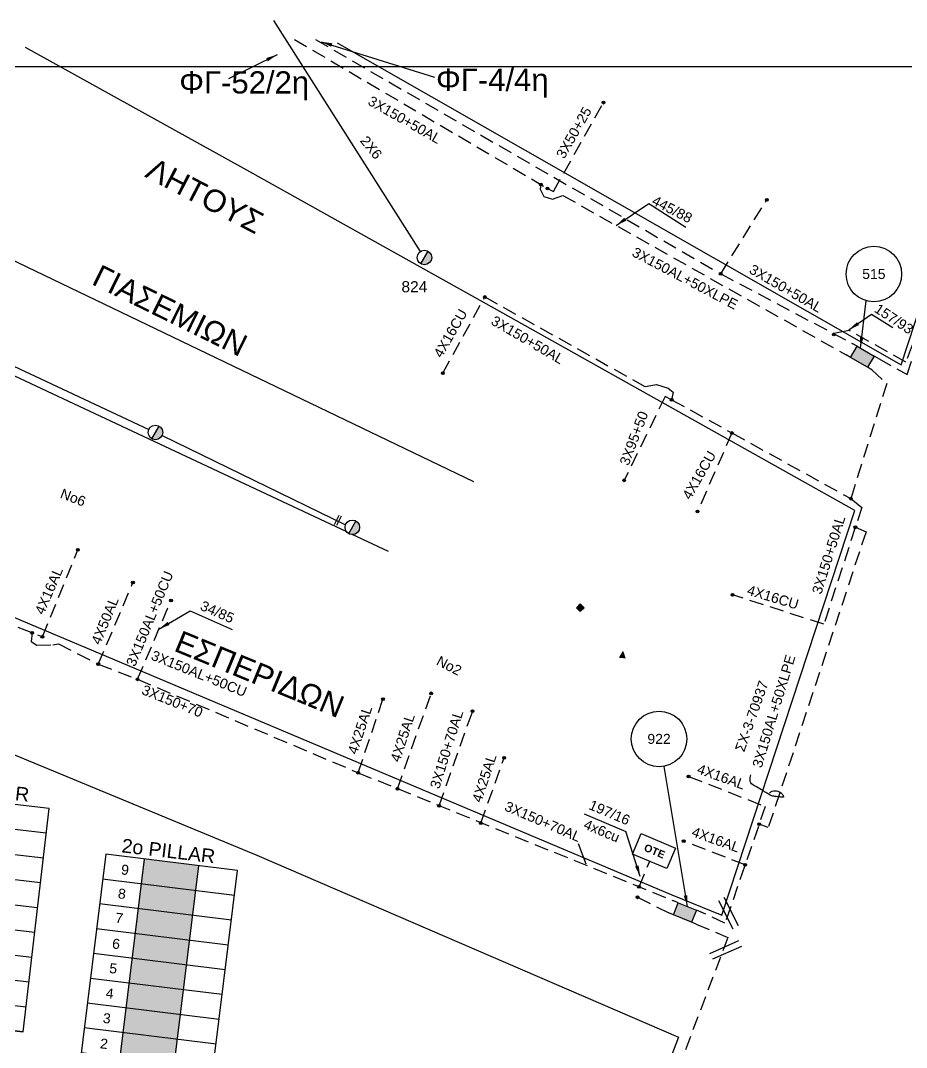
# Model space of a CAD drawing. Header units: millimetres. Extents: x 751 to 1825, y 358 to 872.
# Drawn here: x 1511.7 to 1591.4, y 768.2 to 860.6 of the extents above; entities that cross this region are included whole.
import ezdxf
from ezdxf.enums import TextEntityAlignment as Align

# ---------------------------------------------------------------- set-up
doc = ezdxf.new("R2010")
doc.units = ezdxf.units.MM
doc.linetypes.add('DASHED', pattern=[19.05, 12.7, -6.35])
for name, color, linetype in [('Link Box 4 Διευθύνσεων', 7, 'Continuous'), ('Pillar OTE', 7, 'Continuous'), ('Άγνωστα', 7, 'Continuous'), ('Ασφαλειοκιβώτια Χ.Τ 9 αναχωρήσεων', 7, 'Continuous'), ('Επιγραφές - Σχήματα', 7, 'Continuous'), ('Καλώδια ΧΤ   2x6AL', 7, 'DASHED'), ('Καλώδια ΧΤ   3x150+50AL', 7, 'DASHED'), ('Καλώδια ΧΤ   3x150+50AL XLPE', 7, 'DASHED'), ('Καλώδια ΧΤ   3x150+70AL', 7, 'DASHED'), ('Καλώδια ΧΤ   3x150AL+50CU', 7, 'DASHED'), ('Καλώδια ΧΤ   3x150AL+50XLPE', 7, 'DASHED'), ('Καλώδια ΧΤ   3x95+50CU', 7, 'DASHED'), ('Μηχανική τομή', 7, 'Continuous'), ('Στύλος ΦΜ', 7, 'Continuous'), ('Στύλος ΦΜ @ 1', 7, 'Continuous'), ('Συνδέσεις', 7, 'Continuous'), ('Συνεστραμμένα ΧΤ   3x70+54.6+25 AL', 7, 'SYN_LINE'), ('Τομή', 7, 'Continuous'), ('Υπόβαθρο ΔΕΗ', 7, 'Continuous'), ('Υπόγεια καλώδια Παροχών ΧΤ   4x16AL', 7, 'DASHED'), ('Υπόγεια καλώδια Παροχών ΧΤ   4x16CU', 7, 'DASHED'), ('Υπόγεια καλώδια Παροχών ΧΤ   4x25', 7, 'DASHED'), ('Υπόγεια καλώδια Παροχών ΧΤ   4x50AL', 7, 'DASHED'), ('Υπόγεια καλώδια Παροχών ΧΤ   4x6', 7, 'DASHED')]:
    doc.layers.add(name, color=color, linetype=linetype)
doc.styles.get("Standard").update_dxf_attribs({"font": 'arial.ttf'})
doc.linetypes.add('SYN_LINE', pattern='A,0.5,-0.0001,["/\\/\\/\\/",Standard,S=0.1,R=0,X=0,Y=-0.05],-0.25', length=0.7501)
doc.dimstyles.new('ISO-25', dxfattribs={"dimtxt": 2.5, "dimasz": 2.5, "dimexe": 1.25, "dimexo": 0.625, "dimtad": 1, "dimtxsty": 'Standard', "dimcen": 2.5, "dimadec": 0, "dimazin": 0, "dimtfac": 1, "dimtmove": 0, "dimatfit": 3, "dimfxl": 1, "dimarcsym": 0})

# ---------------------------------------------------------------- blocks, each defined once
blk = doc.blocks.new('ΥΠΑΡΧΩΝ ΤΣΙΜΕΝΤΕΝΙΟΣ ΣΤΥΛΟΣ')
at = {"layer": 'Στύλος ΦΜ'}
blk.add_hatch(color=256, dxfattribs=at).paths.add_polyline_path([(-1.29, -2.28, 0.574793), (2.62, 0, 0.268822), (1.3, 2.27)])
blk.add_line((-1.29, -2.28), (1.3, 2.27), dxfattribs=at)
blk.add_circle((0, 0), 2.62, dxfattribs=at)
at = {"layer": 'Στύλος ΦΜ', "flags": 4}
for tag, p in [('ΑΡΙΘΜΟΣ', (-4.68, 8.05)), ('ΤΥΠΟΣ', (-4.91, 3.03))]:
    blk.add_attdef(tag, p, '', height=4, dxfattribs=at)
blk = doc.blocks.new('_ΣΥΝΔΕΣΗ')
at = {"layer": 'Συνδέσεις', "linetype": 'SYN_LINE', "ltscale": 40}
blk.add_hatch(color=256, dxfattribs=at).paths.add_polyline_path([(0.5, -0.01, 1), (-0.5, -0.01, 1)])
at = {"layer": 'Συνδέσεις'}
blk.add_circle((0, -0.01), 0.5, dxfattribs=at)
blk = doc.blocks.new('ΤΟΜΗ')
at = {"layer": 'Τομή', "ltscale": 40}
for p, q in [((-5.68, 0), (5.68, 0)), ((5.68, -2.33), (-5.68, -2.33))]:
    blk.add_line(p, q, dxfattribs=at)
blk = doc.blocks.new('LINK BOX 4 ΑΝΑΧΩΡΗΣΕΩΝ')
at = {"layer": 'Link Box 4 Διευθύνσεων', "ltscale": 40}
blk.add_hatch(color=256, dxfattribs=at).paths.add_polyline_path([(-3.54, 0), (-3.54, -4.67), (3.54, -4.67), (3.54, 0)])
for p, q in [((-3.54, 0), (-5.33, 0)), ((5.33, 0), (3.54, 0)), ((-3.54, -4.67), (-5.33, -4.67)), ((5.33, -4.67), (3.54, -4.67))]:
    blk.add_line(p, q, dxfattribs=at)
blk.add_lwpolyline([(-3.54, -4.67), (-3.54, 0), (3.54, 0), (3.54, -4.67)], close=True, dxfattribs=at)
blk = doc.blocks.new('ΜΗΧΑΝΙΚΗ ΤΟΜΗ')
at = {"layer": 'Μηχανική τομή', "ltscale": 40}
for p, q in [((-1.89, 0.78), (1.89, 0.78)), ((1.89, 0), (-1.89, 0))]:
    blk.add_line(p, q, dxfattribs=at)
blk = doc.blocks.new('ΑΣΦΑΛΕΙΟΚΙΒΩΤΙΟ ΥΣ 9 ΑΝΑΧΩΡΗΣΕΩΝ')
at = {"layer": 'Ασφαλειοκιβώτια Χ.Τ 9 αναχωρήσεων', "ltscale": 40}
for p, q in [((-9.32, -13.118), (-5.788, 6.822)), ((-4.481, -13.975), (-0.949, 5.965)), ((2.125, 3.135), (-9.647, 5.221)), ((1.732, 0.92), (-10.039, 3.005)), ((1.34, -1.296), (-10.432, 0.789)), ((0.948, -3.511), (-10.824, -1.426)), ((0.555, -5.727), (-11.217, -3.642)), ((0.163, -7.942), (-11.609, -5.857)), ((-0.23, -10.158), (-12.001, -8.073)), ((-0.622, -12.373), (-12.394, -10.288)), ((-1.015, -14.589), (-12.786, -12.504))]:
    blk.add_line(p, q, dxfattribs=at)
at = {"layer": 'Ασφαλειοκιβώτια Χ.Τ 9 αναχωρήσεων'}
blk.add_lwpolyline([(2.517, 5.351), (-9.254, 7.436), (-12.786, -12.504), (-1.015, -14.589)], close=True, dxfattribs=at)
for s, p in [('9', (-8.006, 5.563)), ('8', (-8.397, 3.429)), ('7', (-8.747, 1.253)), ('6', (-9.156, -1.049)), ('5', (-9.529, -3.246)), ('4', (-9.964, -5.474)), ('3', (-10.341, -7.698)), ('2', (-10.716, -9.967)), ('1', (-11.112, -12.075))]:
    blk.add_text(s, height=0.9, rotation=350.6937, dxfattribs=at).set_placement(p)
at = {"layer": 'Ασφαλειοκιβώτια Χ.Τ 9 αναχωρήσεων', "ltscale": 40}
for tag, height, rotation, p in [('ΟΝΟΜΑ', 1.25, 350.23829, (-3.595, 7.446)), ('ΚΕΙΜΕΝΟ 9', 0.5, 350.6937, (0.748, 4.591)), ('ΚΕΙΜΕΝΟ 8', 0.5, 350.6937, (0.375, 2.565)), ('ΚΕΙΜΕΝΟ 7', 0.5, 350.6937, (-0.014, 0.153)), ('ΚΕΙΜΕΝΟ 6', 0.5, 350.6937, (-0.39, -1.944)), ('ΚΕΙΜΕΝΟ 5', 0.5, 350.6937, (-0.771, -4.194)), ('ΚΕΙΜΕΝΟ 4', 0.5, 350.6937, (-1.213, -6.463)), ('ΚΕΙΜΕΝΟ 3', 0.5, 350.6937, (-1.592, -8.699)), ('ΚΕΙΜΕΝΟ 2', 0.5, 350.6937, (-1.962, -10.938)), ('ΚΕΙΜΕΝΟ 1', 0.5, 350.6937, (-2.352, -13.013)), ('ΣΧ', 0.5, 350.23829, (-7.268, -13.98))]:
    blk.add_attdef(tag, text='', height=height, rotation=rotation, dxfattribs=at).set_placement(p, align=Align.MIDDLE_CENTER)
blk = doc.blocks.new('PILLAR ΟΤΕ')
at = {"layer": 'Pillar OTE', "ltscale": 40}
blk.add_lwpolyline([(-3.31, 2.02), (3.39, 2.02), (3.39, -1.99), (-3.31, -1.99)], close=True, dxfattribs=at)
at = {"layer": 'Pillar OTE', "insert": (-1.81, 0.71), "char_height": 1.3575, "width": 109.961, "attachment_point": 1}
blk.add_mtext('{\\fArial|b1|i0|c161|p34;OTE}', dxfattribs=at)
blk = doc.blocks.new('TSONTA XT1')
at = {"ltscale": 40}
h = blk.add_hatch(color=256, dxfattribs=at)
h.dxf.hatch_style = 1
h.paths.add_polyline_path([(595.96, 2487.66), (597.07, 2488.77), (595.96, 2489.87), (594.85, 2488.77)])
blk.add_lwpolyline([(594.85, 2488.77), (595.96, 2489.87), (597.07, 2488.77), (595.96, 2487.66)], close=True, dxfattribs=at)

msp = doc.modelspace()

# ---------------------------------------------------------------- hatches: boundary and pattern name
at = {"layer": 'Pillar OTE', "ltscale": 40}
h = msp.add_hatch(color=256, dxfattribs=at)
h.dxf.hatch_style = 1
h.paths.add_polyline_path([(1566.13, 803.2), (1565.887, 803.898), (1565.502, 803.257)])
at = {"layer": 'Καλώδια ΧΤ   3x150+50AL XLPE', "linetype": 'DASHED', "ltscale": 0.1}
h = msp.add_hatch(color=133, dxfattribs=at)
h.dxf.hatch_style = 1
h.paths.add_polyline_path([(1527.69, 784.532), (1522.814, 785.135), (1522.538, 782.902), (1527.414, 782.299)])
h = msp.add_hatch(color=2, dxfattribs=at)
h.dxf.hatch_style = 1
h.paths.add_polyline_path([(1527.414, 782.299), (1522.538, 782.902), (1522.262, 780.669), (1527.138, 780.066)])
h = msp.add_hatch(color=5, dxfattribs=at)
h.dxf.hatch_style = 1
h.paths.add_polyline_path([(1527.138, 780.066), (1522.262, 780.669), (1521.986, 778.436), (1526.862, 777.833)])
h = msp.add_hatch(color=6, dxfattribs=at)
h.dxf.hatch_style = 1
h.paths.add_polyline_path([(1526.862, 777.833), (1521.986, 778.436), (1521.71, 776.203), (1526.586, 775.6)])
h = msp.add_hatch(color=1, dxfattribs=at)
h.dxf.hatch_style = 1
h.paths.add_polyline_path([(1526.586, 775.6), (1521.71, 776.203), (1521.434, 773.97), (1526.31, 773.367)])
h = msp.add_hatch(color=151, dxfattribs=at)
h.dxf.hatch_style = 1
h.paths.add_polyline_path([(1526.31, 773.367), (1521.434, 773.97), (1521.158, 771.737), (1526.034, 771.134)])
h = msp.add_hatch(color=85, dxfattribs=at)
h.dxf.hatch_style = 1
h.paths.add_polyline_path([(1526.034, 771.134), (1521.158, 771.737), (1520.882, 769.504), (1525.758, 768.901)])
h = msp.add_hatch(color=30, dxfattribs=at)
h.dxf.hatch_style = 1
h.paths.add_polyline_path([(1525.758, 768.901), (1520.882, 769.504), (1520.606, 767.271), (1525.483, 766.668)])

# ---------------------------------------------------------------- linework, layer by layer
at = {"layer": 'Άγνωστα', "color": 30, "linetype": 'DASHED', "ltscale": 0.1}
msp.add_lwpolyline([(1559.084, 845.508), (1559.614, 845.227), (1564.124, 853.228)], dxfattribs=at)
at = {"layer": 'Επιγραφές - Σχήματα', "ltscale": 0.1}
msp.add_lwpolyline([(1719.999, 856.451), (751.914, 856.451), (751.914, 369.88), (1719.999, 369.88)], close=True, dxfattribs=at)
msp.add_lwpolyline([(1579.06, 791.079), (1579.184, 791.179), (1579.314, 791.243), (1579.446, 791.276), (1579.577, 791.282), (1579.704, 791.268), (1579.823, 791.236), (1579.932, 791.194), (1580.026, 791.145), (1580.103, 791.093), (1580.165, 791.042), (1580.213, 790.99), (1580.25, 790.941), (1580.276, 790.894), (1580.295, 790.851), (1580.308, 790.813), (1580.317, 790.781), (1580.324, 790.755), (1580.327, 790.737), (1580.323, 790.723), (1580.313, 790.715), (1580.292, 790.711), (1580.261, 790.71), (1580.216, 790.712), (1580.155, 790.716), (1580.079, 790.721), (1579.989, 790.727), (1579.888, 790.735), (1579.781, 790.745), (1579.671, 790.758), (1579.561, 790.773), (1579.455, 790.791), (1579.357, 790.813), (1579.268, 790.838), (1579.187, 790.867), (1579.112, 790.901), (1579.04, 790.939), (1578.967, 790.981), (1578.892, 791.029), (1578.811, 791.081), (1578.722, 791.139), (1578.624, 791.202), (1578.516, 791.27), (1578.401, 791.341), (1578.28, 791.414), (1578.156, 791.487), (1578.031, 791.56), (1577.905, 791.632), (1577.781, 791.7), (1577.662, 791.765), (1577.552, 791.834), (1577.457, 791.913), (1577.382, 792.009), (1577.333, 792.13), (1577.315, 792.284), (1577.333, 792.477), (1577.394, 792.716)], dxfattribs=at)
for centre in [(1588.461, 837.797), (1569.124, 795.949)]:
    msp.add_circle(centre, 2.5, dxfattribs=at)
at = {"layer": 'Καλώδια ΧΤ   2x6AL', "color": 133, "linetype": 'SYN_LINE', "ltscale": 10}
msp.add_lwpolyline([(1547.654, 839.838), (1534.45, 860.615)], dxfattribs=at)
at = {"layer": 'Καλώδια ΧΤ   3x150+50AL', "color": 30, "linetype": 'DASHED', "ltscale": 0.1}
for points in [[(1536.3, 858.92), (1559.084, 845.508)], [(1553.441, 835.731), (1567.888, 827.661), (1568.91, 827.862), (1569.949, 827.516), (1570.405, 827.17), (1570.259, 826.477)], [(1570.259, 826.477), (1575.69, 823.492), (1586.382, 817.58), (1587.376, 816.792), (1583.953, 806.281)]]:
    msp.add_lwpolyline(points, dxfattribs=at)
at = {"layer": 'Καλώδια ΧΤ   3x150+50AL', "color": 151, "linetype": 'DASHED', "ltscale": 0.1}
for points in [[(1538.216, 858.9), (1574.671, 837.817), (1586.563, 831.522)], [(1588.87, 830.189), (1591.445, 828.755), (1601.747, 859.638)], [(1574.671, 837.817), (1578.832, 844.481)], [(1592.275, 831.244), (1591.92, 831.386), (1591.342, 829.879), (1586.251, 832.709), (1584.848, 832.429)]]:
    msp.add_lwpolyline(points, dxfattribs=at)
at = {"layer": 'Καλώδια ΧΤ   3x150+50AL', "color": 1, "linetype": 'DASHED', "ltscale": 0.1}
for points in [[(1512.705, 805.51), (1512.597, 804.729), (1513.107, 804.389), (1514.554, 804.432), (1515.064, 804.517), (1518.653, 802.678), (1522.184, 801.318), (1542.048, 792.911), (1570.443, 781.381)], [(1567.178, 781.694), (1569.997, 780.303)]]:
    msp.add_lwpolyline(points, dxfattribs=at)
at = {"layer": 'Καλώδια ΧΤ   3x150+70AL', "color": 1, "linetype": 'DASHED', "ltscale": 0.1}
msp.add_lwpolyline([(1549.334, 789.923), (1552.339, 798.45)], dxfattribs=at)
at = {"layer": 'Καλώδια ΧΤ   3x150AL+50CU', "color": 1, "linetype": 'DASHED', "ltscale": 0.1}
msp.add_lwpolyline([(1522.184, 801.318), (1525.201, 808.413)], dxfattribs=at)
at = {"layer": 'Καλώδια ΧΤ   3x150AL+50XLPE', "color": 30, "linetype": 'DASHED', "ltscale": 0.1}
for points in [[(1558.491, 845.857), (1558.428, 845.423), (1558.753, 844.774), (1559.525, 844.551), (1560.459, 844.876), (1585.979, 830.511)], [(1588.286, 829.179), (1589.615, 827.949), (1586.382, 817.58)], [(1586.794, 815.007), (1587.756, 814.602), (1578.955, 787.967), (1578.133, 788.276)]]:
    msp.add_lwpolyline(points, dxfattribs=at)
at = {"layer": 'Καλώδια ΧΤ   3x150AL+50XLPE', "color": 5, "linetype": 'DASHED', "ltscale": 0.1}
msp.add_lwpolyline([(1572.46, 779.286), (1575.322, 778.076), (1565.265, 751.47), (1567.269, 750.723), (1562.716, 739.556), (1558.351, 741.518)], dxfattribs=at)
at = {"layer": 'Καλώδια ΧΤ   3x95+50CU', "color": 30, "linetype": 'DASHED', "ltscale": 0.1}
msp.add_lwpolyline([(1570.259, 826.477), (1569.676, 826.769), (1565.992, 819.229)], dxfattribs=at)
at = {"layer": 'Συνεστραμμένα ΧΤ   3x70+54.6+25 AL', "color": 173, "linetype": 'SYN_LINE', "ltscale": 10}
for points in [[(1510.104, 829.953), (1523.207, 823.814)], [(1524.388, 823.25), (1540.903, 815.223)]]:
    msp.add_lwpolyline(points, dxfattribs=at)
at = {"layer": 'Υπόβαθρο ΔΕΗ', "ltscale": 0.1}
for points in [[(1541.016, 814.578), (1493.773, 836.742), (1487.12, 817.05), (1512.452, 806.317), (1570.277, 781.932), (1574.785, 780.08), (1586.741, 816.515), (1554.319, 834.702), (1532.305, 847), (1512.102, 858.177)], [(1540.152, 858.598), (1590.932, 829.619), (1600.129, 857.695)], [(1498.272, 845.134), (1552.437, 819.11)], [(1544.782, 812.811), (1541.514, 814.344)], [(1560.316, 741.414), (1538.87, 749.952), (1518.053, 758.497), (1496.373, 767.257), (1472.088, 776.729), (1483.323, 805.997), (1532.912, 785.483), (1570.876, 769.118), (1560.327, 741.409)], [(1562.395, 789.206), (1566.125, 787.633)]]:
    msp.add_lwpolyline(points, dxfattribs=at)
at = {"layer": 'Υπόγεια καλώδια Παροχών ΧΤ   4x16AL', "color": 1, "linetype": 'DASHED', "ltscale": 0.1}
msp.add_lwpolyline([(1505.495, 808.445), (1505.415, 807.72), (1506.111, 807.256), (1507.363, 806.973), (1507.859, 807.398), (1513.618, 805.154), (1516.808, 812.973)], dxfattribs=at)
at = {"layer": 'Υπόγεια καλώδια Παροχών ΧΤ   4x16AL', "color": 30, "linetype": 'DASHED', "ltscale": 0.1}
for points in [[(1571.788, 792.578), (1578.685, 789.874), (1575.059, 779.369), (1572.905, 780.365)], [(1576.872, 784.622), (1571.342, 786.754)]]:
    msp.add_lwpolyline(points, dxfattribs=at)
at = {"layer": 'Υπόγεια καλώδια Παροχών ΧΤ   4x16CU', "color": 30, "linetype": 'DASHED', "ltscale": 0.1}
for points in [[(1549.66, 828.874), (1553.441, 835.731)], [(1575.69, 823.492), (1572.594, 816.43)], [(1583.953, 806.281), (1575.738, 808.919)]]:
    msp.add_lwpolyline(points, dxfattribs=at)
at = {"layer": 'Υπόγεια καλώδια Παροχών ΧΤ   4x25', "color": 1, "linetype": 'DASHED', "ltscale": 0.1}
for points in [[(1545.579, 791.463), (1548.622, 800.054)], [(1542.048, 792.911), (1544.278, 799.542)], [(1553.087, 788.383), (1555.174, 794.26)]]:
    msp.add_lwpolyline(points, dxfattribs=at)
at = {"layer": 'Υπόγεια καλώδια Παροχών ΧΤ   4x50AL', "color": 1, "linetype": 'DASHED', "ltscale": 0.1}
msp.add_lwpolyline([(1518.653, 802.678), (1521.773, 810.033)], dxfattribs=at)
at = {"layer": 'Υπόγεια καλώδια Παροχών ΧΤ   4x6', "color": 1, "linetype": 'DASHED', "ltscale": 0.1}
msp.add_lwpolyline([(1567.32, 782.649), (1568.286, 784.937)], dxfattribs=at)

# ---------------------------------------------------------------- block references
at = {"layer": 'Link Box 4 Διευθύνσεων', "ltscale": 0.1}
for p, xscale, yscale, zscale, rotation in [((1587.716, 830.856), 0.2499999999999234, 0.2499999999999234, 0.2499999999999234, 329.9971613361358), ((1571.674, 780.873), 0.2499999999999115, 0.2499999999999115, 0.2499999999999115, 337.5669299075652)]:
    msp.add_blockref('LINK BOX 4 ΑΝΑΧΩΡΗΣΕΩΝ', p, dxfattribs=dict(at, xscale=xscale, yscale=yscale, zscale=zscale, rotation=rotation))
at = {"layer": 'Pillar OTE', "xscale": 0.4999999999999999, "yscale": 0.4999999999999999, "zscale": 0.4999999999999999, "rotation": 337.1342729634074}
msp.add_blockref('PILLAR ΟΤΕ', (1568.654, 785.861), dxfattribs=at)
at = {"layer": 'Ασφαλειοκιβώτια Χ.Τ 9 αναχωρήσεων'}
for p, rotation, values in [((1512.035, 784.198), 3.453848271481176, {'ΟΝΟΜΑ': '1o  PILLAR'}), ((1528.95, 778.625), 3, {'ΟΝΟΜΑ': '2ο PILLAR'})]:
    msp.add_blockref('ΑΣΦΑΛΕΙΟΚΙΒΩΤΙΟ ΥΣ 9 ΑΝΑΧΩΡΗΣΕΩΝ', p, dxfattribs=dict(at, rotation=rotation)).add_auto_attribs(values)
at = {"layer": 'Μηχανική τομή', "ltscale": 0.1, "xscale": 0.2500000000000316, "yscale": 0.2500000000000316, "zscale": 0.2500000000000316, "rotation": 62.69221674166852}
msp.add_blockref('ΜΗΧΑΝΙΚΗ ΤΟΜΗ', (1540.302, 815.57), dxfattribs=at)
at = {"layer": 'Στύλος ΦΜ @ 1', "ltscale": 0.1}
ref = msp.add_blockref('ΥΠΑΡΧΩΝ ΤΣΙΜΕΝΤΕΝΙΟΣ ΣΤΥΛΟΣ', (1548.005, 839.285), dxfattribs=dict(at, xscale=0.25, yscale=0.25, zscale=0.25))
ref.add_attrib('ΤΥΠΟΣ', '824', (1545.937, 836.156), dxfattribs={"layer": 'Στύλος ΦΜ', "height": 1, "flags": 4})
at = {"layer": 'Στύλος ΦΜ @ 1', "ltscale": 0.1, "xscale": 0.25, "yscale": 0.25, "zscale": 0.25}
for p in [(1523.799, 823.536), (1541.517, 814.998)]:
    msp.add_blockref('ΥΠΑΡΧΩΝ ΤΣΙΜΕΝΤΕΝΙΟΣ ΣΤΥΛΟΣ', p, dxfattribs=at)
at = {"layer": 'Συνδέσεις', "ltscale": 0.1, "xscale": 0.25, "yscale": 0.25, "zscale": 0.25}
for p in [(1564.124, 853.228), (1558.491, 845.857), (1559.084, 845.508), (1578.832, 844.481), (1574.671, 837.817), (1553.441, 835.731), (1584.858, 832.37), (1549.66, 828.874), (1570.259, 826.477), (1575.69, 823.492), (1565.992, 819.229), (1586.382, 817.58), (1572.594, 816.43), (1586.794, 815.007), (1516.808, 812.973), (1521.773, 810.033), (1575.738, 808.919), (1525.201, 808.413), (1512.705, 805.51), (1513.618, 805.154), (1518.653, 802.678), (1522.184, 801.318), (1544.278, 799.542), (1548.622, 800.054), (1552.339, 798.45), (1555.174, 794.26), (1542.048, 792.911), (1571.788, 792.578), (1545.579, 791.463), (1549.334, 789.923), (1553.087, 788.383), (1578.133, 788.276), (1571.342, 786.754), (1576.872, 784.622), (1567.32, 782.649), (1567.179, 781.697)]:
    msp.add_blockref('_ΣΥΝΔΕΣΗ', p, dxfattribs=at)
at = {"layer": 'Συνδέσεις', "xscale": 0.3075184835441075, "yscale": 0.3075184835441075, "zscale": 0.3075184835441075}
msp.add_blockref('TSONTA XT1', (1378.768, 42.419), dxfattribs=at)
at = {"layer": 'Τομή', "ltscale": 0.1}
for p, xscale, yscale, zscale, rotation in [((1575.116, 780.135), -0.2500000000000618, 0.2499999999998863, 0.25, 116.7863951906669), ((1574.999, 777.223), 0.2499999999999793, 0.2499999999999793, 0.2499999999999793, 23.94060161078741)]:
    msp.add_blockref('ΤΟΜΗ', p, dxfattribs=dict(at, xscale=xscale, yscale=yscale, zscale=zscale, rotation=rotation))

# ---------------------------------------------------------------- texts
at = {"layer": 'Άγνωστα', "color": 7, "ltscale": 0.1, "insert": (1559.806, 848.546), "char_height": 0.9, "width": 84.18588, "attachment_point": 1, "rotation": 60.25202}
msp.add_mtext('3X50+25', dxfattribs=at)
at = {"layer": 'Επιγραφές - Σχήματα', "ltscale": 0.1, "char_height": 2, "width": 8.55915, "attachment_point": 5}
for s, insert in [('ΦΓ-52/2η', (1531.781, 854.746)), ('ΦΓ-4/4η', (1554.117, 854.984))]:
    msp.add_mtext(s, dxfattribs=dict(at, insert=insert))
at = {"layer": 'Επιγραφές - Σχήματα', "ltscale": 0.1, "char_height": 2, "attachment_point": 5}
for s, insert, rotation in [('ΛΗΤΟΥΣ', (1528.241, 844.838), 332.5082), ('ΓΙΑΣΕΜΙΩΝ', (1525.116, 834.516), 333.81358), ('ΕΣΠΕΡΙΔΩΝ', (1533.175, 801.782), 337.65043)]:
    msp.add_mtext(s, dxfattribs=dict(at, insert=insert, rotation=rotation))
at = {"layer": 'Επιγραφές - Σχήματα', "ltscale": 0.1, "char_height": 0.9, "width": 84.18588, "attachment_point": 1}
for s, insert, rotation in [('445/88', (1568.809, 844.907), 332.71302), ('157/93', (1588.916, 835.196), 326.57216), ('No6', (1515.471, 818.521), 338.9278), ('34/85', (1528.107, 808.431), 336.32573), ('No2', (1549.415, 803.475), 332.71302), ('{\\fArial|b0|i0|c161|p34;ΣX-3-70937}', (1575.933, 795.013), 70.59438)]:
    msp.add_mtext(s, dxfattribs=dict(at, insert=insert, rotation=rotation))
at = {"layer": 'Επιγραφές - Σχήματα', "color": 7, "ltscale": 0.1, "char_height": 0.9, "width": 2.07233, "attachment_point": 5}
for s, insert in [('515', (1588.461, 837.797)), ('922', (1569.124, 795.949))]:
    msp.add_mtext(s, dxfattribs=dict(at, insert=insert))
at = {"layer": 'Καλώδια ΧΤ   2x6AL', "color": 7, "linetype": 'DASHED', "ltscale": 0.1, "insert": (1542.86, 850.338), "char_height": 0.9, "width": 84.18588, "attachment_point": 1, "rotation": 309.24899}
msp.add_mtext('2X6', dxfattribs=at)
at = {"layer": 'Καλώδια ΧΤ   3x150+50AL', "color": 7, "linetype": 'DASHED', "ltscale": 0.1, "char_height": 0.9, "width": 84.18588, "attachment_point": 1}
for s, insert, rotation in [('3X150+50AL', (1543.28, 853.878), 330.36118), ('3X150+50AL', (1577.605, 838.723), 329.89813), ('3X150+50AL', (1554.367, 834.1), 329.79404), ('3X150+50AL', (1582.862, 809.173), 72.54745), ('3X150AL+50CU', (1523.66, 803.955), 338.05827), ('3X150+70', (1522.814, 800.852), 338.05827), ('3X150+70AL', (1555.492, 790.378), 336.65547)]:
    msp.add_mtext(s, dxfattribs=dict(at, insert=insert, rotation=rotation))
at = {"layer": 'Καλώδια ΧΤ   3x150+70AL', "color": 7, "linetype": 'DASHED', "ltscale": 0.1, "insert": (1548.482, 791.665), "char_height": 0.9, "width": 84.18588, "attachment_point": 1, "rotation": 72.63044}
msp.add_mtext('3X150+70AL', dxfattribs=at)
at = {"layer": 'Καλώδια ΧΤ   3x150AL+50CU', "color": 7, "linetype": 'DASHED', "ltscale": 0.1, "insert": (1521.12, 802.735), "char_height": 0.9, "width": 84.18588, "attachment_point": 1, "rotation": 67.53974}
msp.add_mtext('3X150AL+50CU', dxfattribs=at)
at = {"layer": 'Καλώδια ΧΤ   3x150AL+50XLPE', "color": 7, "linetype": 'DASHED', "ltscale": 0.1, "char_height": 0.9, "width": 13.92422, "attachment_point": 5}
for insert, rotation in [((1571.466, 837.409), 332.28571), ((1579.46, 798.447), 73.11033)]:
    msp.add_mtext('3X150AL+50XLPE', dxfattribs=dict(at, insert=insert, rotation=rotation))
at = {"layer": 'Καλώδια ΧΤ   3x95+50CU', "color": 7, "linetype": 'DASHED', "ltscale": 0.1, "insert": (1565.536, 820.808), "char_height": 0.9, "width": 84.18588, "attachment_point": 1, "rotation": 69.25632}
msp.add_mtext('3X95+50', dxfattribs=at)
at = {"layer": 'Υπόγεια καλώδια Παροχών ΧΤ   4x16AL', "color": 7, "linetype": 'DASHED', "ltscale": 0.1, "char_height": 0.9, "width": 84.18588, "attachment_point": 1}
for insert, rotation in [((1512.899, 807.415), 66.62473), ((1572.769, 793.73), 340.36341), ((1572.283, 788.068), 340.36341)]:
    msp.add_mtext('4X16AL', dxfattribs=dict(at, insert=insert, rotation=rotation))
at = {"layer": 'Υπόγεια καλώδια Παροχών ΧΤ   4x16CU', "color": 7, "linetype": 'DASHED', "ltscale": 0.1, "char_height": 0.9, "width": 84.18588, "attachment_point": 1}
for insert, rotation in [((1548.776, 830.625), 60.25202), ((1571.165, 817.86), 60.25202), ((1577.232, 809.821), 343.28534)]:
    msp.add_mtext('4X16CU', dxfattribs=dict(at, insert=insert, rotation=rotation))
at = {"layer": 'Υπόγεια καλώδια Παροχών ΧΤ   4x25', "color": 7, "linetype": 'DASHED', "ltscale": 0.1, "char_height": 0.9, "width": 84.18588, "attachment_point": 1, "rotation": 71.81165}
for insert in [(1541.071, 794.776), (1544.914, 794.078), (1552.263, 790.44)]:
    msp.add_mtext('4X25AL', dxfattribs=dict(at, insert=insert))
at = {"layer": 'Υπόγεια καλώδια Παροχών ΧΤ   4x25', "color": 7, "linetype": 'DASHED', "ltscale": 0.1, "char_height": 0.9, "attachment_point": 1, "rotation": 337}
for s, insert in [('197/16', (1563.076, 790.493)), ('4x6cu', (1562.605, 788.751))]:
    msp.add_mtext_dynamic_manual_height_columns(s, width=1.8, gutter_width=12.5, heights=[0.118], dxfattribs=dict(at, insert=insert))
at = {"layer": 'Υπόγεια καλώδια Παροχών ΧΤ   4x50AL', "color": 7, "linetype": 'DASHED', "ltscale": 0.1, "insert": (1517.982, 804.708), "char_height": 0.9, "width": 84.18588, "attachment_point": 1, "rotation": 67.60071}
msp.add_mtext('4X50AL', dxfattribs=at)

# ---------------------------------------------------------------- leaders
at = {"layer": 'Επιγραφές - Σχήματα', "ltscale": 40}
for points in [[(1538.717, 858.707), (1548.927, 855.525)], [(1534.74, 857.535), (1530.358, 855.373)], [(1567.432, 783.567), (1566.125, 787.633)]]:
    msp.add_leader(points, dimstyle='ISO-25', override={"dimasz": 1, "dimtad": 0}, dxfattribs=at)
at = {"layer": 'Επιγραφές - Σχήματα', "ltscale": 0.1}
for points, override in [([(1565.257, 842.171), (1568.191, 844.136), (1571.525, 842.029)], {"dimasz": 1, "dimgap": 0.625, "dimtad": 0}), ([(1587.244, 831.128), (1587.778, 835.392)], {"dimasz": 1, "dimgap": 0.625, "dimtad": 0}), ([(1586.213, 832.763), (1588.259, 834.196), (1590.164, 832.974)], {"dimasz": 1, "dimgap": 0.625, "dimtad": 0}), ([(1524.116, 805.841), (1526.917, 807.483), (1530.713, 805.813)], {"dimasz": 1, "dimgap": 0.625, "dimtad": 0}), ([(1571.674, 780.873), (1569.576, 793.476)], {"dimasz": 1, "dimgap": 0.625, "dimtad": 0}), ([(1562.568, 784.688), (1561.879, 786.519)], {"dimasz": 0.5, "dimgap": 0.625, "dimtad": 0})]:
    msp.add_leader(points, dimstyle='ISO-25', override=override, dxfattribs=at)

doc.saveas('drawing.dxf')
